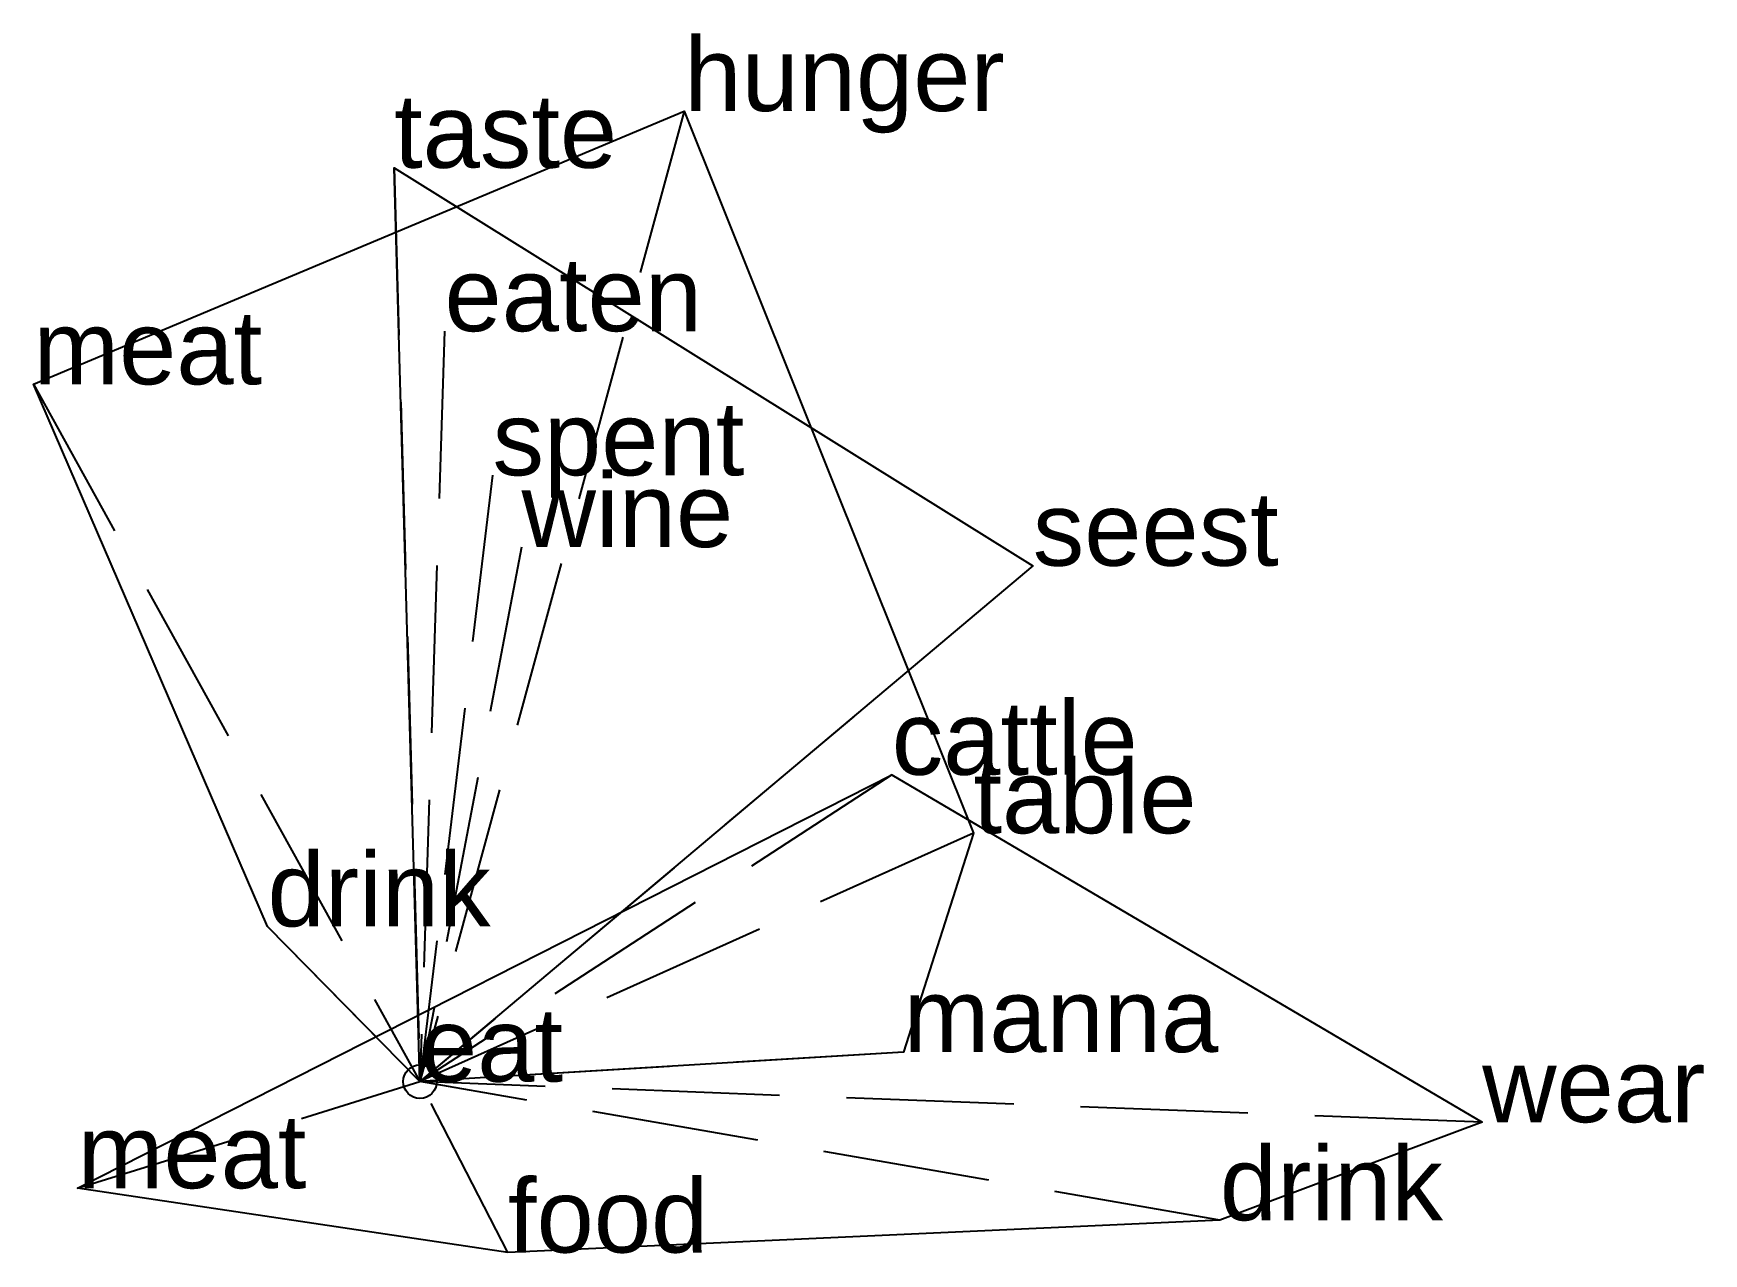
# Model space of a CAD drawing. Extents: x -0.58 to 1.92, y -0.26 to 1.56.
import ezdxf

# ---------------------------------------------------------------- set-up
doc = ezdxf.new("R2010")
doc.units = 0
doc.linetypes.add('DASHED2', pattern=[0.3, 0.25, -0.05])
for name, color, linetype in [('TEXT_nt', 1, 'CONTINUOUS'), ('TEXT_ot', 1, 'CONTINUOUS'), ('TEXT_q', 1, 'CONTINUOUS')]:
    doc.layers.add(name, color=color, linetype=linetype)
doc.styles.get("Standard").update_dxf_attribs({"font": 'arial.ttf'})

# ---------------------------------------------------------------- blocks, each defined once
blk = doc.blocks.new('ot')
at = {"layer": 'LINES_ot', "linetype": 'DASHED2'}
for p in [(-0.0387, 1.364), (0.0366, 1.1201), (0.1083, 0.905), (0.1517, 0.7979), (0.9149, 0.7701), (0, 0)]:
    blk.add_line(p, (0, 0), dxfattribs=at)
at = {"layer": 'ORIGIN_ot'}
blk.add_circle((0, 0), 0.025, dxfattribs=at)
at = {"layer": 'TEXT_ot'}
for s, p in [('taste', (-0.0387, 1.364)), ('eaten', (0.0366, 1.1201)), ('spent', (0.1083, 0.905)), ('wine', (0.1517, 0.7979)), ('seest', (0.9149, 0.7701)), ('eat', (0, 0))]:
    blk.add_text(s, height=0.11, dxfattribs=at).set_placement(p)
blk = doc.blocks.new('nt')
at = {"layer": 'LINES_nt', "linetype": 'DASHED2'}
for p in [(0.3946, 1.4487), (-0.5772, 1.0408), (0.8263, 0.3707), (-0.2276, 0.2317), (0.7221, 0.0441), (0, 0)]:
    blk.add_line(p, (0, 0), dxfattribs=at)
at = {"layer": 'ORIGIN_nt'}
blk.add_circle((0, 0), 0.025, dxfattribs=at)
at = {"layer": 'TEXT_nt'}
for s, p in [('hunger', (0.3946, 1.4487)), ('meat', (-0.5772, 1.0408)), ('table', (0.8263, 0.3707)), ('drink', (-0.2276, 0.2317)), ('manna', (0.7221, 0.0441)), ('eat', (0, 0))]:
    blk.add_text(s, height=0.11, dxfattribs=at).set_placement(p)
blk = doc.blocks.new('q')
at = {"layer": 'LINES_q', "linetype": 'DASHED2'}
for p in [(0.7043, 0.458), (-0.5111, -0.1591), (0, 0), (0.1314, -0.2551), (1.1942, -0.2069), (1.5859, -0.0606)]:
    blk.add_line(p, (0, 0), dxfattribs=at)
at = {"layer": 'ORIGIN_q'}
blk.add_circle((0, 0), 0.025, dxfattribs=at)
at = {"layer": 'TEXT_q'}
for s, p in [('cattle', (0.7043, 0.458)), ('eat', (0, 0)), ('wear', (1.5859, -0.0606)), ('meat', (-0.5111, -0.1591)), ('drink', (1.1942, -0.2069)), ('food', (0.1314, -0.2551))]:
    blk.add_text(s, height=0.11, dxfattribs=at).set_placement(p)

msp = doc.modelspace()

# ---------------------------------------------------------------- linework, layer by layer
at = {"layer": 'OUTLINE_nt', "linetype": 'CONTINUOUS'}
msp.add_polyline3d([(0, 0, 0), (-0.2276, 0.2317, 0), (-0.5772, 1.0408, 0), (0.3946, 1.4487, 0), (0.8263, 0.3707, 0), (0.7221, 0.0441, 0), (0, 0, 0)], close=True, dxfattribs=at)
at = {"layer": 'OUTLINE_ot', "linetype": 'CONTINUOUS'}
msp.add_polyline3d([(0, 0, 0), (-0.0387, 1.364, 0), (0.9149, 0.7701, 0), (0, 0, 0)], close=True, dxfattribs=at)
at = {"layer": 'OUTLINE_q', "linetype": 'CONTINUOUS'}
msp.add_polyline3d([(0.1314, -0.2551, 0), (-0.5111, -0.1591, 0), (0.7043, 0.458, 0), (1.5859, -0.0606, 0), (1.1942, -0.2069, 0), (0.1314, -0.2551, 0)], close=True, dxfattribs=at)

# ---------------------------------------------------------------- block references
for name in ['nt', 'ot', 'q']:
    msp.add_blockref(name, (0, 0))

doc.saveas('drawing.dxf')
